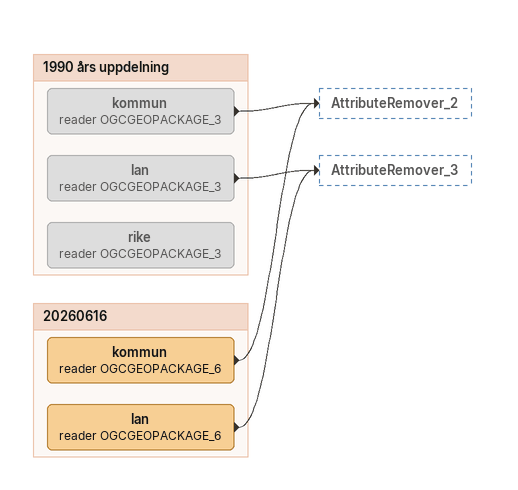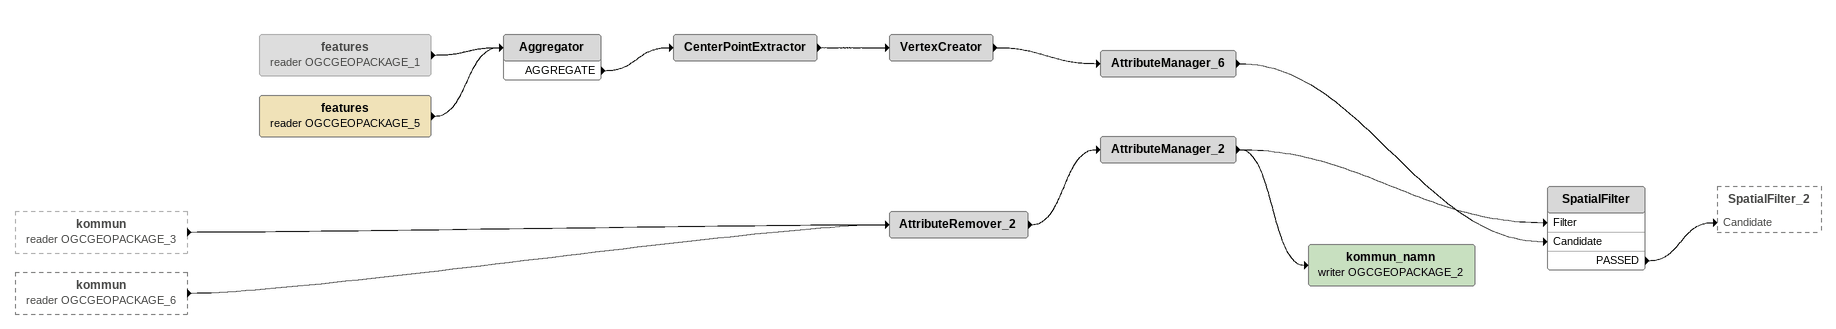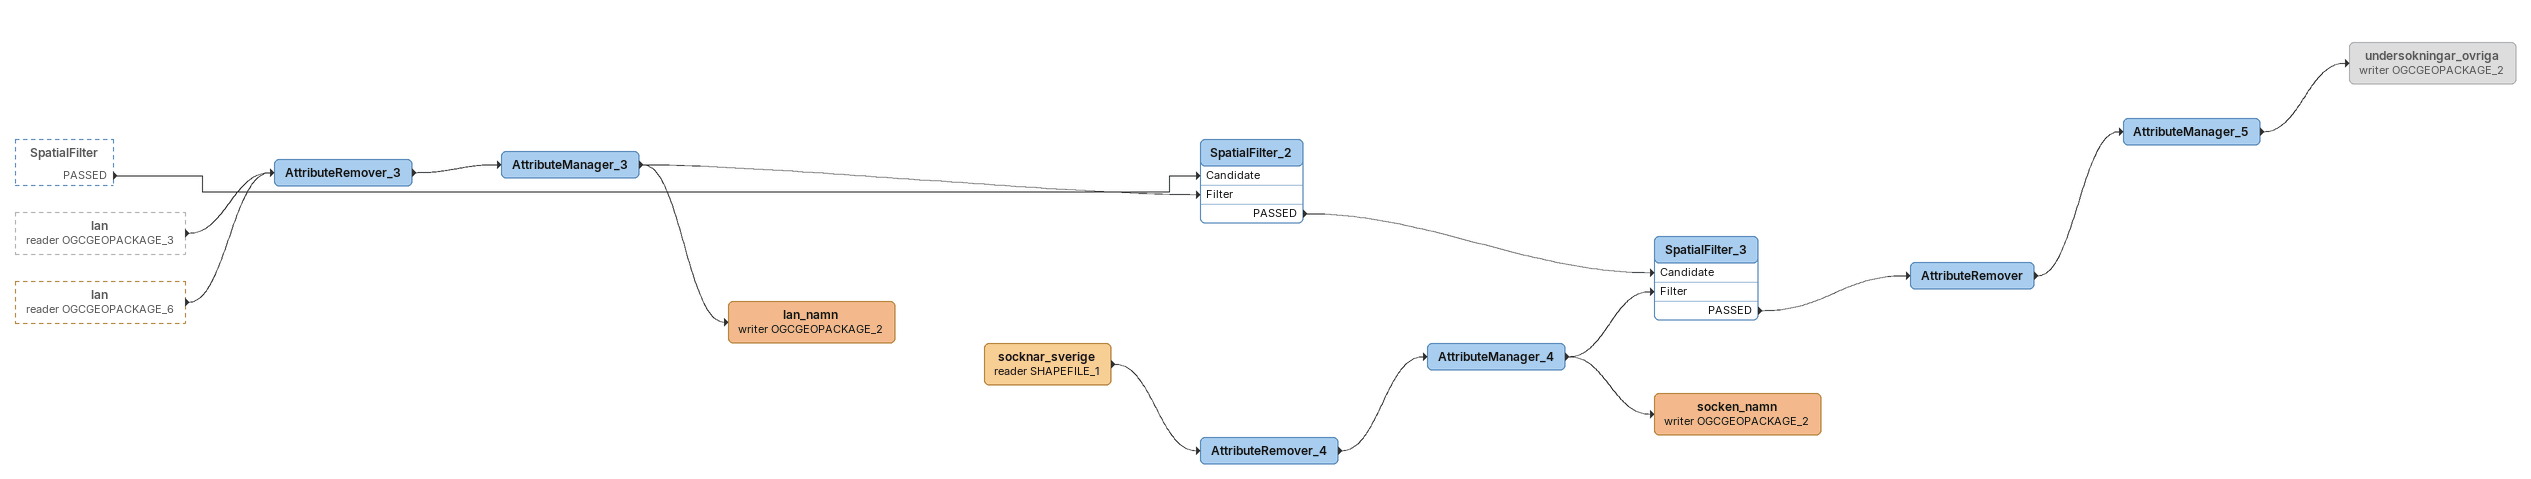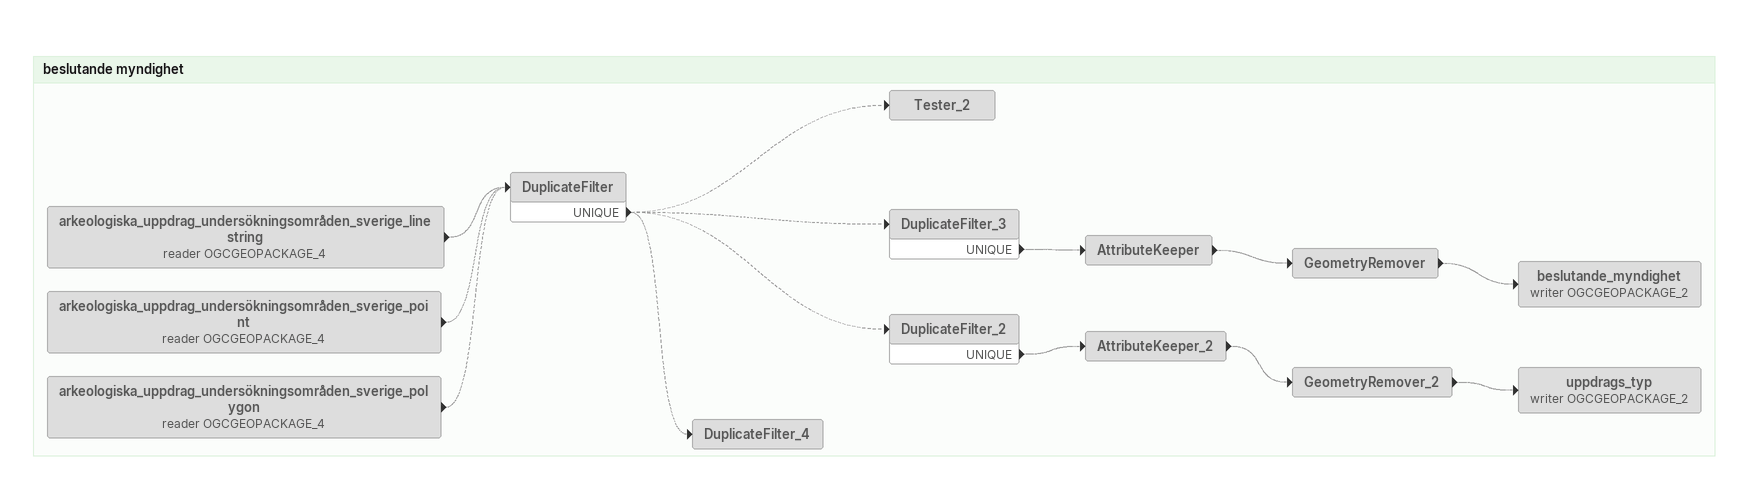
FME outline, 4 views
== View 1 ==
Bookmark: 1990 års uppdelning
kommun (reader OGCGEOPACKAGE_3) [off]
    -> AttributeRemover_2
lan (reader OGCGEOPACKAGE_3) [off]
    -> AttributeRemover_3
rike (reader OGCGEOPACKAGE_3) [off]

Bookmark: 20260616
kommun (reader OGCGEOPACKAGE_6)
    -> AttributeRemover_2
lan (reader OGCGEOPACKAGE_6)
    -> AttributeRemover_3

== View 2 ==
kommun (reader OGCGEOPACKAGE_3) [outside]
    -> AttributeRemover_2
kommun (reader OGCGEOPACKAGE_6) [outside]
    -> AttributeRemover_2
features (reader OGCGEOPACKAGE_1) [off]
    -> Aggregator
features (reader OGCGEOPACKAGE_5)
    -> Aggregator
Aggregator
    AGGREGATE -> CenterPointExtractor
CenterPointExtractor
    -> VertexCreator
VertexCreator
    -> AttributeManager_6
AttributeManager_6
    -> SpatialFilter [Candidate]
AttributeRemover_2
    -> AttributeManager_2
AttributeManager_2
    -> SpatialFilter [Filter]
    -> kommun_namn (writer OGCGEOPACKAGE_2)
SpatialFilter
    PASSED -> SpatialFilter_2 [Candidate]
kommun_namn (writer OGCGEOPACKAGE_2)

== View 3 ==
SpatialFilter [outside]
    PASSED -> SpatialFilter_2 [Candidate]
lan (reader OGCGEOPACKAGE_3) [outside]
    -> AttributeRemover_3
lan (reader OGCGEOPACKAGE_6) [outside]
    -> AttributeRemover_3
AttributeRemover_3
    -> AttributeManager_3
AttributeManager_3
    -> SpatialFilter_2 [Filter]
    -> lan_namn (writer OGCGEOPACKAGE_2)
SpatialFilter_2
    PASSED -> SpatialFilter_3 [Candidate]
lan_namn (writer OGCGEOPACKAGE_2)
socknar_sverige (reader SHAPEFILE_1)
    -> AttributeRemover_4
AttributeRemover_4
    -> AttributeManager_4
AttributeManager_4
    -> SpatialFilter_3 [Filter]
    -> socken_namn (writer OGCGEOPACKAGE_2)
SpatialFilter_3
    PASSED -> AttributeRemover
AttributeRemover
    -> AttributeManager_5
AttributeManager_5
    -> undersokningar_ovriga (writer OGCGEOPACKAGE_2)
undersokningar_ovriga (writer OGCGEOPACKAGE_2) [off]
socken_namn (writer OGCGEOPACKAGE_2)

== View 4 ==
Bookmark: beslutande myndighet
arkeologiska_uppdrag_undersökningsområden_sverige_linestring (reader OGCGEOPACKAGE_4) [off]
    -> DuplicateFilter [off]
arkeologiska_uppdrag_undersökningsområden_sverige_point (reader OGCGEOPACKAGE_4) [off]
    -> DuplicateFilter [off]
arkeologiska_uppdrag_undersökningsområden_sverige_polygon (reader OGCGEOPACKAGE_4) [off]
    -> DuplicateFilter [off]
DuplicateFilter [off]
    UNIQUE -> DuplicateFilter_4 [off]
    UNIQUE -> DuplicateFilter_3 [off]
    UNIQUE -> Tester_2 [off]
    UNIQUE -> DuplicateFilter_2 [off]
Tester_2 [off]
DuplicateFilter_3 [off]
    UNIQUE -> AttributeKeeper [off]
AttributeKeeper [off]
    -> GeometryRemover [off]
GeometryRemover [off]
    -> beslutande_myndighet (writer OGCGEOPACKAGE_2) [off]
beslutande_myndighet (writer OGCGEOPACKAGE_2) [off]
DuplicateFilter_2 [off]
    UNIQUE -> AttributeKeeper_2 [off]
AttributeKeeper_2 [off]
    -> GeometryRemover_2 [off]
GeometryRemover_2 [off]
    -> uppdrags_typ (writer OGCGEOPACKAGE_2) [off]
uppdrags_typ (writer OGCGEOPACKAGE_2) [off]
DuplicateFilter_4 [off]
